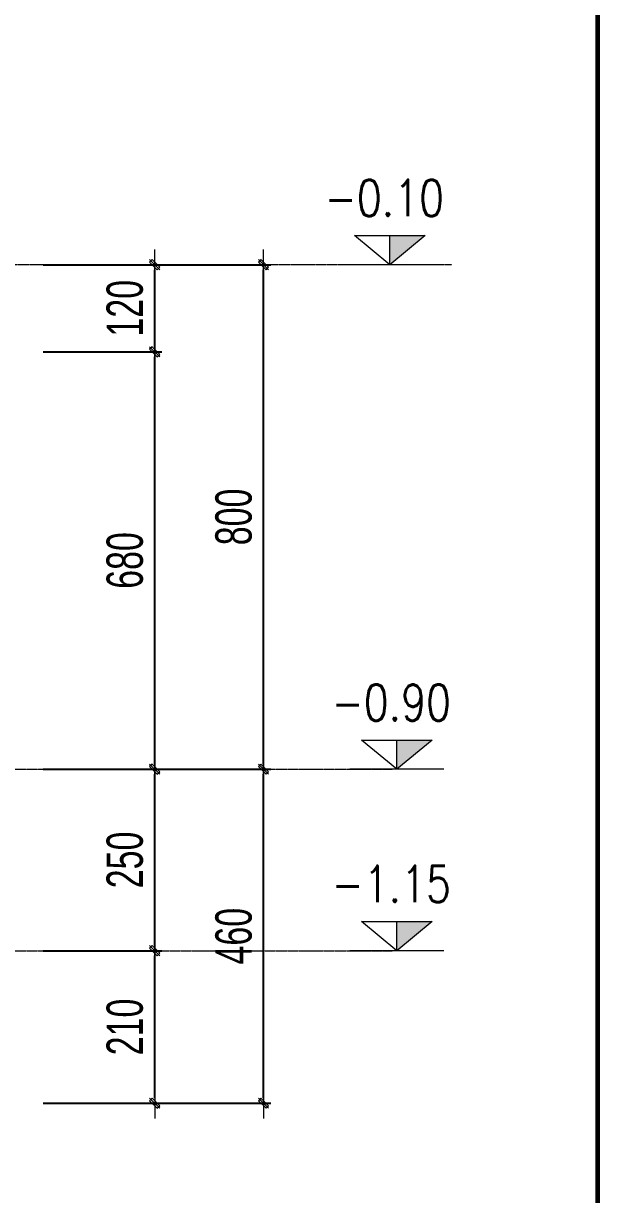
# Model space of a CAD drawing. Header units: millimetres. Extents: x -211129 to 461116, y -574633 to 115.
# Drawn here: x -107560 to -103609, y -547968 to -539905 of the extents above; entities that cross this region are included whole.
import ezdxf
from ezdxf.enums import TextEntityAlignment as Align

# ---------------------------------------------------------------- set-up
doc = ezdxf.new("R2010")
doc.units = ezdxf.units.MM
doc.header["$MEASUREMENT"] = 0
doc.header["$PDMODE"] = 32
doc.linetypes.add('CENTER', pattern=[2, 1.25, -0.25, 0.25, -0.25])
doc.layers.get('Defpoints').update_dxf_attribs({"color": 1})
for name, color, linetype, lineweight in [('Dim', 252, 'Continuous', 13), ('Khungten_LCDI', 7, 'Continuous', 5), ('LC Dim', 8, 'Continuous', 18), ('LC Net thay', 63, 'Continuous', 25), ('LC Text1', 3, 'Continuous', 20), ('LC Text2', 7, 'Continuous', 25), ('truc', 76, 'CENTER', 9)]:
    doc.layers.add(name, color=color, linetype=linetype, lineweight=lineweight)
doc.styles.add('HOATBIF', font='hoatbif.shx', dxfattribs={"width": 0.7})
doc.styles.add('Khungten', font='VHAVAN.TTF', dxfattribs={"width": 0.9, "height": 5000})
doc.styles.add('LC 1', font='VHAVANB.TTF')
doc.styles.add('T1', font='Vnsimli.shx', dxfattribs={"width": 0.8})
doc.styles.add('Title', font='VHBLACK.TTF', dxfattribs={"width": 0.8})
doc.dimstyles.new('1-100', dxfattribs={"dimscale": 100, "dimtxt": 2.5, "dimasz": 0.35, "dimexe": 0.5, "dimexo": 0, "dimgap": 0.8, "dimtad": 1, "dimdec": 0, "dimzin": 0, "dimdsep": 46, "dimtxsty": 'HOATBIF', "dimblk1": 'DOT', "dimblk2": 'DOT', "dimsah": 1, "dimcen": -1, "dimdle": 1, "dimclrd": 256, "dimclre": 256, "dimclrt": 4, "dimadec": 3, "dimazin": 2, "dimtfac": 0.333333, "dimtdec": 0, "dimtix": 1, "dimtmove": 2, "dimatfit": 3, "dimldrblk": 'DOT', "dimfxl": 1, "dimtvp": 0.833333, "dimtolj": 1, "dimtzin": 0, "dimarcsym": 0})

# ---------------------------------------------------------------- blocks, each defined once
blk = doc.blocks.new('lcdi fix')
at = {"layer": 'Khungten_LCDI', "color": 5, "lineweight": 60}
blk.add_line((36600, 14650), (36600, -14650), dxfattribs=at)
at = {"color": 7, "style": 'Khungten', "width": 0.8}
for tag, p in [('REVISION', (39498.8, -10746.3)), ('NGAYHT', (39546.1, -11609.4))]:
    blk.add_attdef(tag, text='', height=200, dxfattribs=at).set_placement(p, align=Align.CENTER)
at = {"layer": 'LC Text1', "color": 3, "style": 'LC 1', "width": 1.834006}
for tag, p, p2 in [('TENBANVE1', (36912.7, -8885.8), (40339.1, -8885.8)), ('TENBANVE2', (36912.7, -9562.5), (40339.1, -9562.5))]:
    blk.add_attdef(tag, text='', height=250, dxfattribs=at).set_placement(p, p2, align=Align.FIT)
at = {"layer": 'LC Text1', "style": 'Title', "width": 0.7}
blk.add_attdef('SOBANVE', text='', height=250, dxfattribs=at).set_placement((39562, -13896.2), align=Align.CENTER)
blk = doc.blocks.new('DOT')
at = {"layer": 'LC Dim'}
blk.add_line((-3, 0), (3, 0), dxfattribs=at)
at = {"layer": 'LC Dim', "color": 4}
blk.add_line((-1, -1), (1, 1), dxfattribs=at)
blk.add_lwpolyline([(0.5, 1), (-1, -0.5), (-0.5, -1), (1, 0.5)], close=True, dxfattribs=at)
blk = doc.blocks.new('*D1192')
at = {"layer": 'Defpoints', "color": 0, "transparency": 16777216}
for p in [(-107425.4, -546288.8), (-106656.6, -546288.8), (-107425.4, -547338.8)]:
    blk.add_point(p, dxfattribs=at)
at = {"layer": 'Dim', "lineweight": -2, "transparency": 16777216}
for p, q in [((-107425.4, -546288.8), (-106606.6, -546288.8)), ((-106656.6, -547303.8), (-106656.6, -546323.8)), ((-107425.4, -547338.8), (-106606.6, -547338.8))]:
    blk.add_line(p, q, dxfattribs=at)
at = {"layer": 'Dim', "lineweight": -2, "transparency": 16777216, "xscale": 35, "yscale": 35, "zscale": 35}
for p, rotation in [((-106656.6, -546288.8), 90), ((-106656.6, -547338.8), 270)]:
    blk.add_blockref('DOT', p, dxfattribs=dict(at, rotation=rotation))
at = {"layer": 'Dim', "color": 4, "transparency": 16777216, "insert": (-106861.6, -546813.8), "char_height": 250, "attachment_point": 5, "rotation": 90, "style": 'HOATBIF'}
blk.add_mtext('\\A1;210', dxfattribs=at)
blk = doc.blocks.new('_Dot')
at = {"color": 0, "linetype": 'ByBlock', "lineweight": -2}
blk.add_line((-0.5, 0), (-1, 0), dxfattribs=at)
at = {"color": 0, "linetype": 'ByBlock', "const_width": 0.5}
blk.add_lwpolyline([(-0.25, 0, 1), (0.25, 0, 1)], format="xyb", close=True, dxfattribs=at)
blk = doc.blocks.new('*D1193')
at = {"layer": 'Defpoints', "color": 0, "transparency": 16777216}
for p in [(-107425.4, -545038.8), (-106656.6, -545038.8), (-107425.4, -546288.8)]:
    blk.add_point(p, dxfattribs=at)
at = {"layer": 'Dim', "lineweight": -2, "transparency": 16777216}
for p, q in [((-107425.4, -545038.8), (-106606.6, -545038.8)), ((-106656.6, -546253.8), (-106656.6, -545073.8)), ((-107425.4, -546288.8), (-106606.6, -546288.8))]:
    blk.add_line(p, q, dxfattribs=at)
at = {"layer": 'Dim', "lineweight": -2, "transparency": 16777216, "xscale": 35, "yscale": 35, "zscale": 35}
for p, rotation in [((-106656.6, -545038.8), 90), ((-106656.6, -546288.8), 270)]:
    blk.add_blockref('DOT', p, dxfattribs=dict(at, rotation=rotation))
at = {"layer": 'Dim', "color": 4, "transparency": 16777216, "insert": (-106861.6, -545663.8), "char_height": 250, "attachment_point": 5, "rotation": 90, "style": 'HOATBIF'}
blk.add_mtext('\\A1;250', dxfattribs=at)
blk = doc.blocks.new('Caodo1')
at = {"layer": 'LC Text1'}
blk.add_hatch(color=4, dxfattribs=at).paths.add_polyline_path([(0, 200.2), (0, 0), (243.4, 200.2)])
at = {"layer": 'LC Text1', "color": 4}
for p, q in [((0, 0), (0, 200.2)), ((323.6, 0), (-323.6, 0))]:
    blk.add_line(p, q, dxfattribs=at)
blk.add_lwpolyline([(-243.4, 200.2), (243.4, 200.2), (0, 0), (0, 0)], close=True, dxfattribs=at)
at = {"layer": 'LC Text1', "color": 4, "style": 'T1', "width": 0.8}
blk.add_attdef('%%P0,00', text='', height=250, dxfattribs=at).set_placement((-39, 459.5), align=Align.MIDDLE_CENTER)
blk = doc.blocks.new('*D1194')
at = {"layer": 'Defpoints', "color": 0, "transparency": 16777216}
for p in [(-107425.4, -542165.8), (-106656.6, -542165.8), (-107425.4, -545038.8)]:
    blk.add_point(p, dxfattribs=at)
at = {"layer": 'Dim', "lineweight": -2, "transparency": 16777216}
for p, q in [((-107425.4, -542165.8), (-106606.6, -542165.8)), ((-106656.6, -545003.8), (-106656.6, -542200.8)), ((-107425.4, -545038.8), (-106606.6, -545038.8))]:
    blk.add_line(p, q, dxfattribs=at)
at = {"layer": 'Dim', "lineweight": -2, "transparency": 16777216, "xscale": 35, "yscale": 35, "zscale": 35}
for p, rotation in [((-106656.6, -542165.8), 90), ((-106656.6, -545038.8), 270)]:
    blk.add_blockref('DOT', p, dxfattribs=dict(at, rotation=rotation))
at = {"layer": 'Dim', "color": 4, "transparency": 16777216, "insert": (-106861.6, -543602.3), "char_height": 250, "attachment_point": 5, "rotation": 90, "style": 'HOATBIF'}
blk.add_mtext('\\A1;680', dxfattribs=at)
blk = doc.blocks.new('*D1195')
at = {"layer": 'Defpoints', "color": 0, "transparency": 16777216}
for p in [(-107425.4, -541565.8), (-106656.6, -541565.8), (-107425.4, -542165.8)]:
    blk.add_point(p, dxfattribs=at)
at = {"layer": 'Dim', "lineweight": -2, "transparency": 16777216}
for p, q in [((-107425.4, -541565.8), (-106606.6, -541565.8)), ((-106656.6, -542130.8), (-106656.6, -541600.8)), ((-107425.4, -542165.8), (-106606.6, -542165.8))]:
    blk.add_line(p, q, dxfattribs=at)
at = {"layer": 'Dim', "lineweight": -2, "transparency": 16777216, "xscale": 35, "yscale": 35, "zscale": 35}
for p, rotation in [((-106656.6, -541565.8), 90), ((-106656.6, -542165.8), 270)]:
    blk.add_blockref('DOT', p, dxfattribs=dict(at, rotation=rotation))
at = {"layer": 'Dim', "color": 4, "transparency": 16777216, "insert": (-106861.6, -541865.8), "char_height": 250, "attachment_point": 5, "rotation": 90, "style": 'HOATBIF'}
blk.add_mtext('\\A1;120', dxfattribs=at)
blk = doc.blocks.new('*D1196')
at = {"layer": 'Defpoints', "color": 0, "transparency": 16777216}
for p in [(-107425.4, -545038.8), (-105907.9, -545038.8), (-107425.4, -547338.8)]:
    blk.add_point(p, dxfattribs=at)
at = {"layer": 'Dim', "lineweight": -2, "transparency": 16777216}
for p, q in [((-107425.4, -545038.8), (-105857.9, -545038.8)), ((-105907.9, -547303.8), (-105907.9, -545073.8)), ((-107425.4, -547338.8), (-105857.9, -547338.8))]:
    blk.add_line(p, q, dxfattribs=at)
at = {"layer": 'Dim', "lineweight": -2, "transparency": 16777216, "xscale": 35, "yscale": 35, "zscale": 35}
for p, rotation in [((-105907.9, -545038.8), 90), ((-105907.9, -547338.8), 270)]:
    blk.add_blockref('DOT', p, dxfattribs=dict(at, rotation=rotation))
at = {"layer": 'Dim', "color": 4, "transparency": 16777216, "insert": (-106112.9, -546188.8), "char_height": 250, "attachment_point": 5, "rotation": 90, "style": 'HOATBIF'}
blk.add_mtext('\\A1;460', dxfattribs=at)
blk = doc.blocks.new('*D1197')
at = {"layer": 'Defpoints', "color": 0, "transparency": 16777216}
for p in [(-107425.4, -541565.8), (-105907.9, -541565.8), (-107425.4, -545038.8)]:
    blk.add_point(p, dxfattribs=at)
at = {"layer": 'Dim', "lineweight": -2, "transparency": 16777216}
for p, q in [((-107425.4, -541565.8), (-105857.9, -541565.8)), ((-105907.9, -545003.8), (-105907.9, -541600.8)), ((-107425.4, -545038.8), (-105857.9, -545038.8))]:
    blk.add_line(p, q, dxfattribs=at)
at = {"layer": 'Dim', "lineweight": -2, "transparency": 16777216, "xscale": 35, "yscale": 35, "zscale": 35}
for p, rotation in [((-105907.9, -541565.8), 90), ((-105907.9, -545038.8), 270)]:
    blk.add_blockref('DOT', p, dxfattribs=dict(at, rotation=rotation))
at = {"layer": 'Dim', "color": 4, "transparency": 16777216, "insert": (-106112.9, -543302.3), "char_height": 250, "attachment_point": 5, "rotation": 90, "style": 'HOATBIF'}
blk.add_mtext('\\A1;800', dxfattribs=at)

msp = doc.modelspace()

# ---------------------------------------------------------------- linework, layer by layer
at = {"layer": 'truc'}
for p, q in [((-104612, -541565.8), (-110018.3, -541565.8)), ((-108345.9, -545038.8), (-105023.4, -545038.8)), ((-108345.9, -546288.8), (-105023.4, -546288.8))]:
    msp.add_line(p, q, dxfattribs=at)

# ---------------------------------------------------------------- block references
at = {"layer": 'LC Net thay'}
msp.add_blockref('lcdi fix', (-140209.4, -546541.2), dxfattribs=at)
at = {"layer": 'LC Text1'}
ref = msp.add_blockref('Caodo1', (-105038.3, -541565.8), dxfattribs=at)
ref.add_attrib('%%P0,00', '-0.10', dxfattribs={"layer": 'LC Text2', "height": 250, "style": 'T1', "width": 0.8}).set_placement((-105077.3, -541106.3), align=Align.MIDDLE_CENTER)
ref = msp.add_blockref('Caodo1', (-104990.6, -545039.6), dxfattribs=at)
ref.add_attrib('%%P0,00', '-0.90', dxfattribs={"layer": 'LC Text2', "height": 250, "style": 'T1', "width": 0.8}).set_placement((-105029.6, -544580.1), align=Align.MIDDLE_CENTER)
ref = msp.add_blockref('Caodo1', (-104990.6, -546288.8), dxfattribs=at)
ref.add_attrib('%%P0,00', '-1.15', dxfattribs={"layer": 'LC Text2', "height": 250, "style": 'T1', "width": 0.8}).set_placement((-105029.6, -545829.3), align=Align.MIDDLE_CENTER)

# ---------------------------------------------------------------- dimensions: what is measured, and where the dimension line sits
at = {"layer": 'Dim'}
for base, p1, p2, picture, middle in [((-106656.6, -541565.8), (-107425.4, -542165.8), (-107425.4, -541565.8), '*D1195', (-106861.6, -541865.8)), ((-106656.6, -545038.8), (-107425.4, -546288.8), (-107425.4, -545038.8), '*D1193', (-106861.6, -545663.8)), ((-105907.9, -545038.8), (-107425.4, -547338.8), (-107425.4, -545038.8), '*D1196', (-106112.9, -546188.8)), ((-106656.6, -546288.8), (-107425.4, -547338.8), (-107425.4, -546288.8), '*D1192', (-106861.6, -546813.8))]:
    dim = msp.add_linear_dim(base=base, p1=p1, p2=p2, angle=90, dimstyle='1-100', override={"dimlfac": 0.2}, dxfattribs=at)
    dim.commit()
    dim.dimension.update_dxf_attribs({"geometry": picture, "text_midpoint": middle})
for base, p2, text, picture, middle in [((-105907.9, -541565.8), (-107425.4, -541565.8), '800', '*D1197', (-106112.9, -543302.3)), ((-106656.6, -542165.8), (-107425.4, -542165.8), '680', '*D1194', (-106861.6, -543602.3))]:
    dim = msp.add_linear_dim(base=base, p1=(-107425.4, -545038.8), p2=p2, angle=90, text=text, dimstyle='1-100', override={"dimlfac": 0.2}, dxfattribs=at)
    dim.commit()
    dim.dimension.update_dxf_attribs({"geometry": picture, "text_midpoint": middle})

doc.saveas('drawing.dxf')
